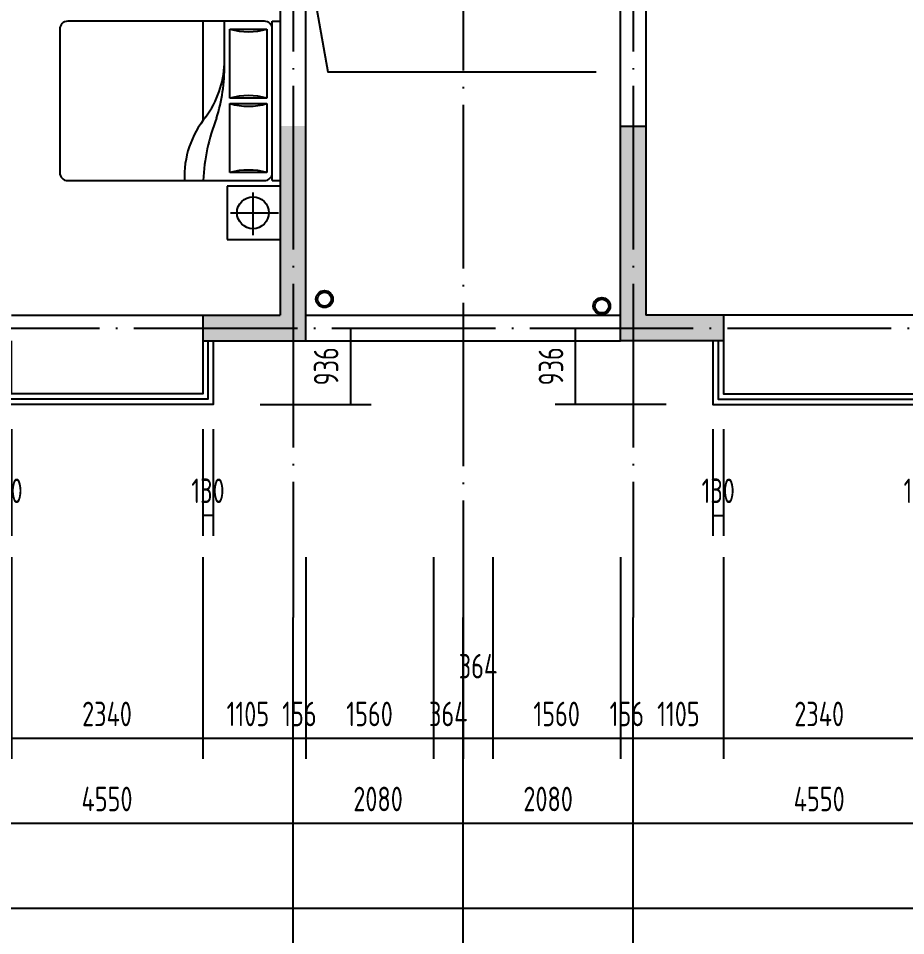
# Model space of a CAD drawing. Extents: x -726032 to 135930, y -151624 to 587044.
# Drawn here: x -463956 to -453105, y 455646 to 466864 of the extents above; entities that cross this region are included whole.
import ezdxf

# ---------------------------------------------------------------- set-up
doc = ezdxf.new("R2010")
doc.units = 0
doc.header["$LTSCALE"] = 1000
doc.header["$MEASUREMENT"] = 0
doc.linetypes.add('DOTE', pattern=[2.42, 2, -0.2, 0.02, -0.2])
doc.layers.get('DEFPOINTS').update_dxf_attribs({"color": 1, "linetype": 'CONTINUOUS'})
for name, color, linetype in [('AXIS', 245, 'CONTINUOUS'), ('COLUMN', 170, 'CONTINUOUS'), ('DOTE', 8, 'DOTE'), ('PUB_DIM', 245, 'CONTINUOUS'), ('WALL', 255, 'CONTINUOUS'), ('WINDOW', 155, 'CONTINUOUS'), ('家具', 252, 'CONTINUOUS'), ('引线', 213, 'CONTINUOUS'), ('看线', 86, 'CONTINUOUS'), ('雨水管', 20, 'CONTINUOUS')]:
    doc.layers.add(name, color=color, linetype=linetype)
doc.styles.add('DIM_FONT', font='isocp.shx', dxfattribs={"width": 0.8})
doc.dimstyles.new('AXIS', dxfattribs={"dimtxt": 300, "dimasz": 1, "dimexe": 250, "dimexo": 300, "dimgap": 150, "dimtad": 1, "dimdec": 0, "dimzin": 0, "dimdsep": 46, "dimtxsty": 'DIM_FONT', "dimcen": 0.09, "dimse1": 1, "dimse2": 1, "dimclrt": 142, "dimadec": 0, "dimazin": 0, "dimtfac": 1, "dimtdec": 0, "dimtix": 1, "dimtmove": 2, "dimatfit": 3, "dimfxl": 1, "dimtolj": 1, "dimtzin": 0, "dimarcsym": 0})
doc.dimstyles.new('DIMA', dxfattribs={"dimtxt": 300, "dimasz": 1, "dimexe": 250, "dimexo": 300, "dimgap": 150, "dimtad": 1, "dimdec": 0, "dimzin": 0, "dimdsep": 46, "dimtxsty": 'DIM_FONT', "dimcen": 0.09, "dimse1": 1, "dimclrt": 142, "dimadec": 0, "dimazin": 0, "dimtfac": 1, "dimtdec": 0, "dimtix": 1, "dimtmove": 2, "dimatfit": 3, "dimfxl": 1, "dimtolj": 1, "dimtzin": 0, "dimarcsym": 0})
doc.dimstyles.new('DIMB', dxfattribs={"dimtxt": 300, "dimasz": 1, "dimexe": 250, "dimexo": 300, "dimgap": 150, "dimtad": 1, "dimdec": 0, "dimzin": 0, "dimdsep": 46, "dimtxsty": 'DIM_FONT', "dimcen": 0.09, "dimse2": 1, "dimclrt": 142, "dimadec": 0, "dimazin": 0, "dimtfac": 1, "dimtdec": 0, "dimtix": 1, "dimtmove": 2, "dimatfit": 3, "dimfxl": 1, "dimtolj": 1, "dimtzin": 0, "dimarcsym": 0})
doc.dimstyles.new('DIMN', dxfattribs={"dimtxt": 300, "dimasz": 1, "dimexe": 250, "dimexo": 300, "dimgap": 150, "dimtad": 1, "dimdec": 0, "dimzin": 0, "dimdsep": 46, "dimtxsty": 'DIM_FONT', "dimcen": 0.09, "dimclrt": 142, "dimadec": 0, "dimazin": 0, "dimtfac": 1, "dimtdec": 0, "dimtix": 1, "dimtmove": 2, "dimatfit": 3, "dimfxl": 1, "dimtolj": 1, "dimtzin": 0, "dimarcsym": 0})

# ---------------------------------------------------------------- blocks, each defined once
blk = doc.blocks.new('*D503')
at = {"layer": 'AXIS', "color": 0, "lineweight": -2, "transparency": 16777216}
for p, q in [((-481293, 459235), (-481293, 455727)), ((-412614, 459235), (-412614, 455727)), ((-412615, 455977), (-481292, 455977))]:
    blk.add_line(p, q, dxfattribs=at)
at = {"layer": 'AXIS', "color": 0, "transparency": 16777216}
for points in [[(-481292, 455978), (-481292, 455977), (-481293, 455977)], [(-412615, 455978), (-412615, 455977), (-412614, 455977)]]:
    blk.add_solid(points, dxfattribs=at)
at = {"layer": 'DEFPOINTS', "color": 0, "transparency": 16777216}
for p in [(-481293, 459535), (-412614, 459535), (-481293, 455977)]:
    blk.add_point(p, dxfattribs=at)
at = {"layer": 'AXIS', "color": 142, "transparency": 16777216, "insert": (-446953, 456277), "char_height": 300, "attachment_point": 5, "style": 'DIM_FONT'}
blk.add_mtext('\\A1;68679', dxfattribs=at)
blk = doc.blocks.new('*D1192')
at = {"layer": 'DEFPOINTS', "color": 0, "transparency": 16777216}
for p in [(-458153, 460575), (-456593, 460575), (-458153, 458057)]:
    blk.add_point(p, dxfattribs=at)
at = {"layer": 'PUB_DIM', "color": 0, "lineweight": -2, "transparency": 16777216}
for p, q in [((-458153, 460275), (-458153, 457807)), ((-456593, 460275), (-456593, 457807)), ((-456594, 458057), (-458152, 458057))]:
    blk.add_line(p, q, dxfattribs=at)
at = {"layer": 'PUB_DIM', "color": 0, "transparency": 16777216}
for points in [[(-458152, 458058), (-458152, 458057), (-458153, 458057)], [(-456594, 458058), (-456594, 458057), (-456593, 458057)]]:
    blk.add_solid(points, dxfattribs=at)
at = {"layer": 'PUB_DIM', "color": 142, "transparency": 16777216, "insert": (-457373, 458357), "char_height": 300, "attachment_point": 5, "style": 'DIM_FONT'}
blk.add_mtext('\\A1;1560', dxfattribs=at)
blk = doc.blocks.new('*D3371')
at = {"layer": 'AXIS', "color": 0, "lineweight": -2, "transparency": 16777216}
blk.add_line((-456438, 457017), (-458516, 457017), dxfattribs=at)
at = {"layer": 'AXIS', "color": 0, "transparency": 16777216}
for points in [[(-458516, 457018), (-458516, 457017), (-458517, 457017)], [(-456438, 457018), (-456438, 457017), (-456437, 457017)]]:
    blk.add_solid(points, dxfattribs=at)
at = {"layer": 'DEFPOINTS', "color": 0, "transparency": 16777216}
for p in [(-458517, 459535), (-456437, 459535), (-458517, 457017)]:
    blk.add_point(p, dxfattribs=at)
at = {"layer": 'AXIS', "color": 142, "transparency": 16777216, "insert": (-457477, 457317), "char_height": 300, "attachment_point": 5, "style": 'DIM_FONT'}
blk.add_mtext('\\A1;2080', dxfattribs=at)
blk = doc.blocks.new('*D1193')
at = {"layer": 'DEFPOINTS', "color": 0, "transparency": 16777216}
for p in [(-458517, 460575), (-458153, 460575), (-458517, 458057)]:
    blk.add_point(p, dxfattribs=at)
at = {"layer": 'PUB_DIM', "color": 0, "lineweight": -2, "transparency": 16777216}
for p, q in [((-458517, 460275), (-458517, 457807)), ((-458153, 460275), (-458153, 457807)), ((-458154, 458057), (-458516, 458057))]:
    blk.add_line(p, q, dxfattribs=at)
at = {"layer": 'PUB_DIM', "color": 0, "transparency": 16777216}
for points in [[(-458516, 458058), (-458516, 458057), (-458517, 458057)], [(-458154, 458058), (-458154, 458057), (-458153, 458057)]]:
    blk.add_solid(points, dxfattribs=at)
at = {"layer": 'PUB_DIM', "color": 142, "transparency": 16777216, "insert": (-458335, 458941), "char_height": 300, "attachment_point": 5, "style": 'DIM_FONT'}
blk.add_mtext('\\A1;364', dxfattribs=at)
blk = doc.blocks.new('*D1195')
at = {"layer": 'DEFPOINTS', "color": 0, "transparency": 16777216}
for p in [(-458881, 460575), (-458517, 460575), (-458881, 458057)]:
    blk.add_point(p, dxfattribs=at)
at = {"layer": 'PUB_DIM', "color": 0, "lineweight": -2, "transparency": 16777216}
for p, q in [((-458881, 460275), (-458881, 457807)), ((-458517, 460275), (-458517, 457807)), ((-458882, 458057), (-458883, 458057)), ((-458517, 458057), (-458881, 458057)), ((-458516, 458057), (-458515, 458057))]:
    blk.add_line(p, q, dxfattribs=at)
at = {"layer": 'PUB_DIM', "color": 0, "transparency": 16777216}
for points in [[(-458882, 458058), (-458882, 458057), (-458881, 458057)], [(-458516, 458058), (-458516, 458057), (-458517, 458057)]]:
    blk.add_solid(points, dxfattribs=at)
at = {"layer": 'PUB_DIM', "color": 142, "transparency": 16777216, "insert": (-458699, 458357), "char_height": 300, "attachment_point": 5, "style": 'DIM_FONT'}
blk.add_mtext('\\A1;364', dxfattribs=at)
blk = doc.blocks.new('*D3768')
at = {"layer": 'DEFPOINTS', "color": 0, "transparency": 16777216}
for p in [(-460597, 460575), (-460441, 460575), (-460597, 458057)]:
    blk.add_point(p, dxfattribs=at)
at = {"layer": 'PUB_DIM', "color": 0, "lineweight": -2, "transparency": 16777216}
for p, q in [((-460441, 460275), (-460441, 457807)), ((-460598, 458057), (-460599, 458057)), ((-460441, 458057), (-460597, 458057)), ((-460440, 458057), (-460439, 458057))]:
    blk.add_line(p, q, dxfattribs=at)
at = {"layer": 'PUB_DIM', "color": 0, "transparency": 16777216}
for points in [[(-460598, 458058), (-460598, 458057), (-460597, 458057)], [(-460440, 458058), (-460440, 458057), (-460441, 458057)]]:
    blk.add_solid(points, dxfattribs=at)
at = {"layer": 'PUB_DIM', "color": 142, "transparency": 16777216, "insert": (-460519, 458357), "char_height": 300, "attachment_point": 5, "style": 'DIM_FONT'}
blk.add_mtext('\\A1;156', dxfattribs=at)
blk = doc.blocks.new('*D2432')
at = {"layer": 'DEFPOINTS', "color": 0, "transparency": 16777216}
for p in [(-461702, 460575), (-460597, 460575), (-461702, 458057)]:
    blk.add_point(p, dxfattribs=at)
at = {"layer": 'PUB_DIM', "color": 0, "lineweight": -2, "transparency": 16777216}
for p, q in [((-461702, 460275), (-461702, 457807)), ((-460598, 458057), (-461701, 458057))]:
    blk.add_line(p, q, dxfattribs=at)
at = {"layer": 'PUB_DIM', "color": 0, "transparency": 16777216}
for points in [[(-461701, 458058), (-461701, 458057), (-461702, 458057)], [(-460598, 458058), (-460598, 458057), (-460597, 458057)]]:
    blk.add_solid(points, dxfattribs=at)
at = {"layer": 'PUB_DIM', "color": 142, "transparency": 16777216, "insert": (-461149, 458357), "char_height": 300, "attachment_point": 5, "style": 'DIM_FONT'}
blk.add_mtext('\\A1;1105', dxfattribs=at)
blk = doc.blocks.new('*D1196')
at = {"layer": 'DEFPOINTS', "color": 0, "transparency": 16777216}
for p in [(-461702, 462141), (-461572, 462141), (-461702, 460786)]:
    blk.add_point(p, dxfattribs=at)
at = {"layer": 'PUB_DIM', "color": 0, "lineweight": -2, "transparency": 16777216}
for p, q in [((-461702, 461841), (-461702, 460536)), ((-461572, 461841), (-461572, 460536)), ((-461703, 460786), (-461704, 460786)), ((-461572, 460786), (-461702, 460786)), ((-461571, 460786), (-461570, 460786))]:
    blk.add_line(p, q, dxfattribs=at)
at = {"layer": 'PUB_DIM', "color": 0, "transparency": 16777216}
for points in [[(-461703, 460787), (-461703, 460786), (-461702, 460786)], [(-461571, 460787), (-461571, 460786), (-461572, 460786)]]:
    blk.add_solid(points, dxfattribs=at)
at = {"layer": 'PUB_DIM', "color": 142, "transparency": 16777216, "insert": (-461637, 461086), "char_height": 300, "attachment_point": 5, "style": 'DIM_FONT'}
blk.add_mtext('\\A1;130', dxfattribs=at)
blk = doc.blocks.new('*D1197')
at = {"layer": 'DEFPOINTS', "color": 0, "transparency": 16777216}
for p in [(-464172, 462141), (-464042, 462141), (-464172, 460786)]:
    blk.add_point(p, dxfattribs=at)
at = {"layer": 'PUB_DIM', "color": 0, "lineweight": -2, "transparency": 16777216}
for p, q in [((-464172, 461841), (-464172, 460536)), ((-464042, 461841), (-464042, 460536)), ((-464173, 460786), (-464174, 460786)), ((-464042, 460786), (-464172, 460786)), ((-464041, 460786), (-464040, 460786))]:
    blk.add_line(p, q, dxfattribs=at)
at = {"layer": 'PUB_DIM', "color": 0, "transparency": 16777216}
for points in [[(-464173, 460787), (-464173, 460786), (-464172, 460786)], [(-464041, 460787), (-464041, 460786), (-464042, 460786)]]:
    blk.add_solid(points, dxfattribs=at)
at = {"layer": 'PUB_DIM', "color": 142, "transparency": 16777216, "insert": (-464107, 461086), "char_height": 300, "attachment_point": 5, "style": 'DIM_FONT'}
blk.add_mtext('\\A1;130', dxfattribs=at)
blk = doc.blocks.new('*D1198')
at = {"layer": 'DEFPOINTS', "color": 0, "transparency": 16777216}
for p in [(-464042, 460575), (-461702, 460575), (-464042, 458057)]:
    blk.add_point(p, dxfattribs=at)
at = {"layer": 'PUB_DIM', "color": 0, "lineweight": -2, "transparency": 16777216}
for p, q in [((-464042, 460275), (-464042, 457807)), ((-461702, 460275), (-461702, 457807)), ((-461703, 458057), (-464041, 458057))]:
    blk.add_line(p, q, dxfattribs=at)
at = {"layer": 'PUB_DIM', "color": 0, "transparency": 16777216}
for points in [[(-464041, 458058), (-464041, 458057), (-464042, 458057)], [(-461703, 458058), (-461703, 458057), (-461702, 458057)]]:
    blk.add_solid(points, dxfattribs=at)
at = {"layer": 'PUB_DIM', "color": 142, "transparency": 16777216, "insert": (-462872, 458357), "char_height": 300, "attachment_point": 5, "style": 'DIM_FONT'}
blk.add_mtext('\\A1;2340', dxfattribs=at)
blk = doc.blocks.new('*D3372')
at = {"layer": 'AXIS', "color": 0, "lineweight": -2, "transparency": 16777216}
blk.add_line((-460598, 457017), (-465146, 457017), dxfattribs=at)
at = {"layer": 'AXIS', "color": 0, "transparency": 16777216}
for points in [[(-465146, 457018), (-465146, 457017), (-465147, 457017)], [(-460598, 457018), (-460598, 457017), (-460597, 457017)]]:
    blk.add_solid(points, dxfattribs=at)
at = {"layer": 'DEFPOINTS', "color": 0, "transparency": 16777216}
for p in [(-465147, 459535), (-460597, 459535), (-465147, 457017)]:
    blk.add_point(p, dxfattribs=at)
at = {"layer": 'AXIS', "color": 142, "transparency": 16777216, "insert": (-462872, 457317), "char_height": 300, "attachment_point": 5, "style": 'DIM_FONT'}
blk.add_mtext('\\A1;4550', dxfattribs=at)
blk = doc.blocks.new('*D1199')
at = {"layer": 'DEFPOINTS', "color": 0, "transparency": 16777216}
for p in [(-460441, 460575), (-458881, 460575), (-460441, 458057)]:
    blk.add_point(p, dxfattribs=at)
at = {"layer": 'PUB_DIM', "color": 0, "lineweight": -2, "transparency": 16777216}
for p, q in [((-460441, 460275), (-460441, 457807)), ((-458881, 460275), (-458881, 457807)), ((-458882, 458057), (-460440, 458057))]:
    blk.add_line(p, q, dxfattribs=at)
at = {"layer": 'PUB_DIM', "color": 0, "transparency": 16777216}
for points in [[(-460440, 458058), (-460440, 458057), (-460441, 458057)], [(-458882, 458058), (-458882, 458057), (-458881, 458057)]]:
    blk.add_solid(points, dxfattribs=at)
at = {"layer": 'PUB_DIM', "color": 142, "transparency": 16777216, "insert": (-459661, 458357), "char_height": 300, "attachment_point": 5, "style": 'DIM_FONT'}
blk.add_mtext('\\A1;1560', dxfattribs=at)
blk = doc.blocks.new('*D3373')
at = {"layer": 'AXIS', "color": 0, "lineweight": -2, "transparency": 16777216}
blk.add_line((-458518, 457017), (-460596, 457017), dxfattribs=at)
at = {"layer": 'AXIS', "color": 0, "transparency": 16777216}
for points in [[(-460596, 457018), (-460596, 457017), (-460597, 457017)], [(-458518, 457018), (-458518, 457017), (-458517, 457017)]]:
    blk.add_solid(points, dxfattribs=at)
at = {"layer": 'DEFPOINTS', "color": 0, "transparency": 16777216}
for p in [(-460597, 459535), (-458517, 459535), (-460597, 457017)]:
    blk.add_point(p, dxfattribs=at)
at = {"layer": 'AXIS', "color": 142, "transparency": 16777216, "insert": (-459557, 457317), "char_height": 300, "attachment_point": 5, "style": 'DIM_FONT'}
blk.add_mtext('\\A1;2080', dxfattribs=at)
blk = doc.blocks.new('*D3771')
at = {"layer": 'DEFPOINTS', "color": 0, "transparency": 16777216}
for p in [(-461299, 463077), (-459892, 463077), (-461299, 462141)]:
    blk.add_point(p, dxfattribs=at)
at = {"layer": 'PUB_DIM', "color": 0, "lineweight": -2, "transparency": 16777216}
for p, q in [((-459892, 462142), (-459892, 463076)), ((-460999, 462141), (-459642, 462141))]:
    blk.add_line(p, q, dxfattribs=at)
at = {"layer": 'PUB_DIM', "color": 0, "transparency": 16777216}
for points in [[(-459892, 463076), (-459892, 463076), (-459892, 463077)], [(-459892, 462142), (-459892, 462142), (-459892, 462141)]]:
    blk.add_solid(points, dxfattribs=at)
at = {"layer": 'PUB_DIM', "color": 142, "transparency": 16777216, "insert": (-460192, 462609), "char_height": 300, "attachment_point": 5, "rotation": 90, "style": 'DIM_FONT'}
blk.add_mtext('\\A1;936', dxfattribs=at)
blk = doc.blocks.new('*D1203')
at = {"layer": 'DEFPOINTS', "color": 0, "transparency": 16777216}
for p in [(-455332, 460575), (-452992, 460575), (-455332, 458057)]:
    blk.add_point(p, dxfattribs=at)
at = {"layer": 'PUB_DIM', "color": 0, "lineweight": -2, "transparency": 16777216}
for p, q in [((-455332, 460275), (-455332, 457807)), ((-452992, 460275), (-452992, 457807)), ((-452993, 458057), (-455331, 458057))]:
    blk.add_line(p, q, dxfattribs=at)
at = {"layer": 'PUB_DIM', "color": 0, "transparency": 16777216}
for points in [[(-455331, 458058), (-455331, 458057), (-455332, 458057)], [(-452993, 458058), (-452993, 458057), (-452992, 458057)]]:
    blk.add_solid(points, dxfattribs=at)
at = {"layer": 'PUB_DIM', "color": 142, "transparency": 16777216, "insert": (-454162, 458357), "char_height": 300, "attachment_point": 5, "style": 'DIM_FONT'}
blk.add_mtext('\\A1;2340', dxfattribs=at)
blk = doc.blocks.new('*D1204')
at = {"layer": 'DEFPOINTS', "color": 0, "transparency": 16777216}
for p in [(-452992, 462141), (-452862, 462141), (-452862, 460786)]:
    blk.add_point(p, dxfattribs=at)
at = {"layer": 'PUB_DIM', "color": 0, "lineweight": -2, "transparency": 16777216}
for p, q in [((-452992, 461841), (-452992, 460536)), ((-452862, 461841), (-452862, 460536)), ((-452993, 460786), (-452994, 460786)), ((-452992, 460786), (-452862, 460786)), ((-452861, 460786), (-452860, 460786))]:
    blk.add_line(p, q, dxfattribs=at)
at = {"layer": 'PUB_DIM', "color": 0, "transparency": 16777216}
for points in [[(-452993, 460787), (-452993, 460786), (-452992, 460786)], [(-452861, 460787), (-452861, 460786), (-452862, 460786)]]:
    blk.add_solid(points, dxfattribs=at)
at = {"layer": 'PUB_DIM', "color": 142, "transparency": 16777216, "insert": (-452927, 461086), "char_height": 300, "attachment_point": 5, "style": 'DIM_FONT'}
blk.add_mtext('\\A1;130', dxfattribs=at)
blk = doc.blocks.new('*D1205')
at = {"layer": 'DEFPOINTS', "color": 0, "transparency": 16777216}
for p in [(-455462, 462141), (-455332, 462141), (-455332, 460786)]:
    blk.add_point(p, dxfattribs=at)
at = {"layer": 'PUB_DIM', "color": 0, "lineweight": -2, "transparency": 16777216}
for p, q in [((-455462, 461841), (-455462, 460536)), ((-455332, 461841), (-455332, 460536)), ((-455463, 460786), (-455464, 460786)), ((-455462, 460786), (-455332, 460786)), ((-455331, 460786), (-455330, 460786))]:
    blk.add_line(p, q, dxfattribs=at)
at = {"layer": 'PUB_DIM', "color": 0, "transparency": 16777216}
for points in [[(-455463, 460787), (-455463, 460786), (-455462, 460786)], [(-455331, 460787), (-455331, 460786), (-455332, 460786)]]:
    blk.add_solid(points, dxfattribs=at)
at = {"layer": 'PUB_DIM', "color": 142, "transparency": 16777216, "insert": (-455397, 461086), "char_height": 300, "attachment_point": 5, "style": 'DIM_FONT'}
blk.add_mtext('\\A1;130', dxfattribs=at)
blk = doc.blocks.new('*D2442')
at = {"layer": 'DEFPOINTS', "color": 0, "transparency": 16777216}
for p in [(-456593, 460575), (-456437, 460575), (-456593, 458057)]:
    blk.add_point(p, dxfattribs=at)
at = {"layer": 'PUB_DIM', "color": 0, "lineweight": -2, "transparency": 16777216}
for p, q in [((-456593, 460275), (-456593, 457807)), ((-456594, 458057), (-456595, 458057)), ((-456437, 458057), (-456593, 458057)), ((-456436, 458057), (-456435, 458057))]:
    blk.add_line(p, q, dxfattribs=at)
at = {"layer": 'PUB_DIM', "color": 0, "transparency": 16777216}
for points in [[(-456594, 458058), (-456594, 458057), (-456593, 458057)], [(-456436, 458058), (-456436, 458057), (-456437, 458057)]]:
    blk.add_solid(points, dxfattribs=at)
at = {"layer": 'PUB_DIM', "color": 142, "transparency": 16777216, "insert": (-456515, 458357), "char_height": 300, "attachment_point": 5, "style": 'DIM_FONT'}
blk.add_mtext('\\A1;156', dxfattribs=at)
blk = doc.blocks.new('*D3777')
at = {"layer": 'DEFPOINTS', "color": 0, "transparency": 16777216}
for p in [(-456437, 460575), (-455332, 460575), (-456437, 458057)]:
    blk.add_point(p, dxfattribs=at)
at = {"layer": 'PUB_DIM', "color": 0, "lineweight": -2, "transparency": 16777216}
for p, q in [((-455332, 460275), (-455332, 457807)), ((-455333, 458057), (-456436, 458057))]:
    blk.add_line(p, q, dxfattribs=at)
at = {"layer": 'PUB_DIM', "color": 0, "transparency": 16777216}
for points in [[(-456436, 458058), (-456436, 458057), (-456437, 458057)], [(-455333, 458058), (-455333, 458057), (-455332, 458057)]]:
    blk.add_solid(points, dxfattribs=at)
at = {"layer": 'PUB_DIM', "color": 142, "transparency": 16777216, "insert": (-455884, 458357), "char_height": 300, "attachment_point": 5, "style": 'DIM_FONT'}
blk.add_mtext('\\A1;1105', dxfattribs=at)
blk = doc.blocks.new('*D3778')
at = {"layer": 'DEFPOINTS', "color": 0, "transparency": 16777216}
for p in [(-457142, 463077), (-455734, 463077), (-455734, 462141)]:
    blk.add_point(p, dxfattribs=at)
at = {"layer": 'PUB_DIM', "color": 0, "lineweight": -2, "transparency": 16777216}
for p, q in [((-457142, 462142), (-457142, 463076)), ((-456034, 462141), (-457392, 462141))]:
    blk.add_line(p, q, dxfattribs=at)
at = {"layer": 'PUB_DIM', "color": 0, "transparency": 16777216}
for points in [[(-457142, 463076), (-457141, 463076), (-457142, 463077)], [(-457142, 462142), (-457141, 462142), (-457142, 462141)]]:
    blk.add_solid(points, dxfattribs=at)
at = {"layer": 'PUB_DIM', "color": 142, "transparency": 16777216, "insert": (-457442, 462609), "char_height": 300, "attachment_point": 5, "rotation": 90, "style": 'DIM_FONT'}
blk.add_mtext('\\A1;936', dxfattribs=at)
blk = doc.blocks.new('*D3376')
at = {"layer": 'AXIS', "color": 0, "lineweight": -2, "transparency": 16777216}
blk.add_line((-451888, 457017), (-456436, 457017), dxfattribs=at)
at = {"layer": 'AXIS', "color": 0, "transparency": 16777216}
for points in [[(-456436, 457018), (-456436, 457017), (-456437, 457017)], [(-451888, 457018), (-451888, 457017), (-451887, 457017)]]:
    blk.add_solid(points, dxfattribs=at)
at = {"layer": 'DEFPOINTS', "color": 0, "transparency": 16777216}
for p in [(-456437, 459535), (-451887, 459535), (-456437, 457017)]:
    blk.add_point(p, dxfattribs=at)
at = {"layer": 'AXIS', "color": 142, "transparency": 16777216, "insert": (-454162, 457317), "char_height": 300, "attachment_point": 5, "style": 'DIM_FONT'}
blk.add_mtext('\\A1;4550', dxfattribs=at)

msp = doc.modelspace()

# ---------------------------------------------------------------- linework, layer by layer
at = {"layer": 'AXIS'}
for p, q in [((-460596.9, 455457.5), (-460596.9, 459534.9)), ((-458516.9, 455457.5), (-458516.9, 459534.9)), ((-456436.9, 455457.5), (-456436.9, 459534.9))]:
    msp.add_line(p, q, dxfattribs=at)
at = {"layer": 'COLUMN'}
for points in [[(-460752.9, 465546.9), (-460752.9, 463232.9), (-460440.9, 465546.9), (-460440.9, 462920.9)], [(-456592.9, 465546.9), (-456592.9, 462920.9), (-456280.9, 465546.9), (-456280.9, 463232.9)], [(-461701.9, 463232.9), (-461701.9, 462920.9), (-460752.9, 463232.9), (-460440.9, 462920.9)], [(-456592.9, 462920.9), (-456280.9, 463232.9), (-455331.9, 462920.9), (-455331.9, 463232.9)]]:
    msp.add_solid(points, dxfattribs=at)
at = {"layer": 'DOTE'}
for p, q in [((-458516.9, 490006.5), (-458516.9, 459534.9)), ((-460596.9, 470876.9), (-460596.9, 459534.9)), ((-456436.9, 470876.9), (-456436.9, 459534.9)), ((-481902.2, 463076.9), (-412270.4, 463076.9))]:
    msp.add_line(p, q, dxfattribs=at)
at = {"layer": 'WALL'}
for p, q in [((-460440.9, 462920.9), (-460440.9, 469706.9)), ((-456592.9, 462920.9), (-456592.9, 469706.9)), ((-460752.9, 468328.9), (-460752.9, 463232.9)), ((-456280.9, 468328.9), (-456280.9, 463232.9)), ((-456592.9, 465546.9), (-456280.9, 465546.9)), ((-461701.9, 463232.9), (-461701.9, 462920.9)), ((-461701.9, 463232.9), (-460752.9, 463232.9)), ((-455331.9, 463232.9), (-456280.9, 463232.9)), ((-455331.9, 463232.9), (-455331.9, 462920.9)), ((-461701.9, 462920.9), (-460440.9, 462920.9)), ((-455331.9, 462920.9), (-456592.9, 462920.9))]:
    msp.add_line(p, q, dxfattribs=at)
at = {"layer": 'WINDOW'}
for p, q in [((-464041.9, 463232.9), (-461701.9, 463232.9)), ((-452991.9, 463232.9), (-455331.9, 463232.9))]:
    msp.add_line(p, q, dxfattribs=at)
for points in [[(-461571.9, 462920.9), (-461571.9, 462140.9), (-464171.9, 462140.9), (-464171.9, 462920.9)], [(-461636.9, 462920.9), (-461636.9, 462205.9), (-464106.9, 462205.9), (-464106.9, 462920.9)], [(-461701.9, 462920.9), (-461701.9, 462270.9), (-464041.9, 462270.9), (-464041.9, 462920.9)], [(-455461.9, 462920.9), (-455461.9, 462140.9), (-452861.9, 462140.9), (-452861.9, 462920.9)], [(-455396.9, 462920.9), (-455396.9, 462205.9), (-452926.9, 462205.9), (-452926.9, 462920.9)], [(-455331.9, 462920.9), (-455331.9, 462270.9), (-452991.9, 462270.9), (-452991.9, 462920.9)]]:
    msp.add_lwpolyline(points, dxfattribs=at)
at = {"layer": '家具'}
for p, q in [((-460947.9, 466829.5), (-463352.9, 466829.5)), ((-461695.4, 465627), (-461695.4, 466829.5)), ((-461435.4, 466293.2), (-461435.4, 466829.5)), ((-460850.4, 466829.5), (-460752.9, 466829.5)), ((-460850.4, 464879.5), (-460850.4, 466829.5)), ((-460752.9, 466829.5), (-460752.9, 464879.5)), ((-463450.4, 466732), (-463450.4, 464977)), ((-461370.4, 466732), (-460915.4, 466732)), ((-461370.4, 465887), (-461370.4, 466732)), ((-460915.4, 466732), (-460915.4, 465887)), ((-460915.4, 465887), (-461370.4, 465887)), ((-461370.4, 464977), (-461370.4, 465822)), ((-461370.4, 465822), (-460915.4, 465822)), ((-460915.4, 465822), (-460915.4, 464977)), ((-460915.4, 464977), (-461370.4, 464977)), ((-463352.9, 464879.5), (-460947.9, 464879.5)), ((-460752.9, 464811.2), (-461402.9, 464811.2)), ((-461402.9, 464811.2), (-461402.9, 464161.2)), ((-460850.4, 464879.5), (-460752.9, 464879.5)), ((-460752.9, 464811.2), (-460752.9, 464161.2)), ((-461087.1, 464733.9), (-461087.1, 464213.9)), ((-461360.1, 464486.9), (-460776.6, 464486.9)), ((-461402.9, 464161.2), (-460752.9, 464161.2))]:
    msp.add_line(p, q, dxfattribs=at)
msp.add_circle((-461087.1, 464486.9), 195, dxfattribs=at)
for centre, radius, start, end in [((-463352.9, 466732), 97.5, 90, 180), ((-460947.9, 466732), 97.5, 0, 90), ((-461142.9, 467512), 812.5, 253.7398, 286.2602), ((-462629, 466362.4), 1194.8, 323.95969, 357.46022), ((-463474.7, 466266.8), 2039.5, 342.19663, 0.74184), ((-461142.9, 465107), 812.5, 73.7398, 106.2602), ((-461142.9, 466602), 812.5, 253.7398, 286.2602), ((-460777.2, 464928.2), 1148.5, 140.45392, 182.43274), ((-459306.3, 464770.3), 2391.6, 158.59306, 177.38399), ((-461142.9, 464197), 812.5, 73.7398, 106.2602), ((-463352.9, 464977), 97.5, 180, 270), ((-460947.9, 464977), 97.5, 270, 0)]:
    msp.add_arc(centre, radius, start, end, dxfattribs=at)
at = {"layer": '引线'}
msp.add_lwpolyline([(-460752.9, 469489.1), (-460170.9, 466209), (-456889.5, 466209)], dxfattribs=at)
at = {"layer": '看线'}
for p, q in [((-460440.9, 463232.9), (-456592.9, 463232.9)), ((-460440.9, 462920.9), (-456592.9, 462920.9))]:
    msp.add_line(p, q, dxfattribs=at)
at = {"layer": '雨水管'}
for centre, radius in [((-460213.3, 463430.5), 104), ((-460213.3, 463430.5), 84.5), ((-456820.5, 463345.3), 104), ((-456820.5, 463345.3), 84.5)]:
    msp.add_circle(centre, radius, dxfattribs=at)

# ---------------------------------------------------------------- dimensions: what is measured, and where the dimension line sits
at = {"layer": 'AXIS'}
dim = msp.add_aligned_dim(p1=(-412613.9, 459534.9), p2=(-481292.9, 459534.9), distance=3557.4, dimstyle='DIMN', dxfattribs=at)
dim.commit()
dim.dimension.update_dxf_attribs({"geometry": '*D503', "text_midpoint": (-446953.4, 456277.5)})
for base, p1, p2, picture, middle in [((-465146.9, 457017.5), (-460596.9, 459534.9), (-465146.9, 459534.9), '*D3372', (-462871.9, 457317.5)), ((-460596.9, 457017.5), (-458516.9, 459534.9), (-460596.9, 459534.9), '*D3373', (-459556.9, 457317.5)), ((-458516.9, 457017.5), (-456436.9, 459534.9), (-458516.9, 459534.9), '*D3371', (-457476.9, 457317.5)), ((-456436.9, 457017.5), (-451886.9, 459534.9), (-456436.9, 459534.9), '*D3376', (-454161.9, 457317.5))]:
    dim = msp.add_linear_dim(base=base, p1=p1, p2=p2, dimstyle='AXIS', dxfattribs=at)
    dim.commit()
    dim.dimension.update_dxf_attribs({"geometry": picture, "text_midpoint": middle})
at = {"layer": 'PUB_DIM'}
for base, p1, p2, angle, picture, middle in [((-459892.2, 463076.9), (-461299.5, 462140.9), (-461299.5, 463076.9), 270, '*D3771', (-460192.2, 462608.9)), ((-457141.6, 463076.9), (-455734.3, 462140.9), (-455734.3, 463076.9), 90, '*D3778', (-457441.6, 462608.9))]:
    dim = msp.add_linear_dim(base=base, p1=p1, p2=p2, angle=angle, dimstyle='DIMB', dxfattribs=at)
    dim.commit()
    dim.dimension.update_dxf_attribs({"geometry": picture, "text_midpoint": middle})
for base, p1, p2, dimstyle, picture, middle in [((-464171.9, 460786.4), (-464041.9, 462140.9), (-464171.9, 462140.9), 'DIMN', '*D1197', (-464106.9, 461086.4)), ((-461701.9, 460786.4), (-461571.9, 462140.9), (-461701.9, 462140.9), 'DIMN', '*D1196', (-461636.9, 461086.4)), ((-455331.9, 460786.4), (-455461.9, 462140.9), (-455331.9, 462140.9), 'DIMN', '*D1205', (-455396.9, 461086.4)), ((-452861.9, 460786.4), (-452991.9, 462140.9), (-452861.9, 462140.9), 'DIMN', '*D1204', (-452926.9, 461086.4)), ((-464041.9, 458057.5), (-461701.9, 460574.9), (-464041.9, 460574.9), 'DIMN', '*D1198', (-462871.9, 458357.5)), ((-461701.9, 458057.5), (-460596.9, 460574.9), (-461701.9, 460574.9), 'DIMA', '*D2432', (-461149.4, 458357.5)), ((-460596.9, 458057.5), (-460440.9, 460574.9), (-460596.9, 460574.9), 'DIMB', '*D3768', (-460518.9, 458357.5)), ((-460440.9, 458057.5), (-458880.9, 460574.9), (-460440.9, 460574.9), 'DIMN', '*D1199', (-459660.9, 458357.5)), ((-458880.9, 458057.5), (-458516.9, 460574.9), (-458880.9, 460574.9), 'DIMN', '*D1195', (-458698.9, 458357.5)), ((-458152.9, 458057.5), (-456592.9, 460574.9), (-458152.9, 460574.9), 'DIMN', '*D1192', (-457372.9, 458357.5)), ((-456592.9, 458057.5), (-456436.9, 460574.9), (-456592.9, 460574.9), 'DIMA', '*D2442', (-456514.9, 458357.5)), ((-456436.9, 458057.5), (-455331.9, 460574.9), (-456436.9, 460574.9), 'DIMB', '*D3777', (-455884.4, 458357.5)), ((-455331.9, 458057.5), (-452991.9, 460574.9), (-455331.9, 460574.9), 'DIMN', '*D1203', (-454161.9, 458357.5))]:
    dim = msp.add_linear_dim(base=base, p1=p1, p2=p2, dimstyle=dimstyle, dxfattribs=at)
    dim.commit()
    dim.dimension.update_dxf_attribs({"geometry": picture, "text_midpoint": middle})
dim = msp.add_linear_dim(base=(-458516.9, 458057.5), p1=(-458152.9, 460574.9), p2=(-458516.9, 460574.9), dimstyle='DIMN', dxfattribs=at)
dim.commit()
dim.dimension.update_dxf_attribs({"geometry": '*D1193', "text_midpoint": (-458334.9, 458940.8), "dimtype": 160})

doc.saveas('drawing.dxf')
